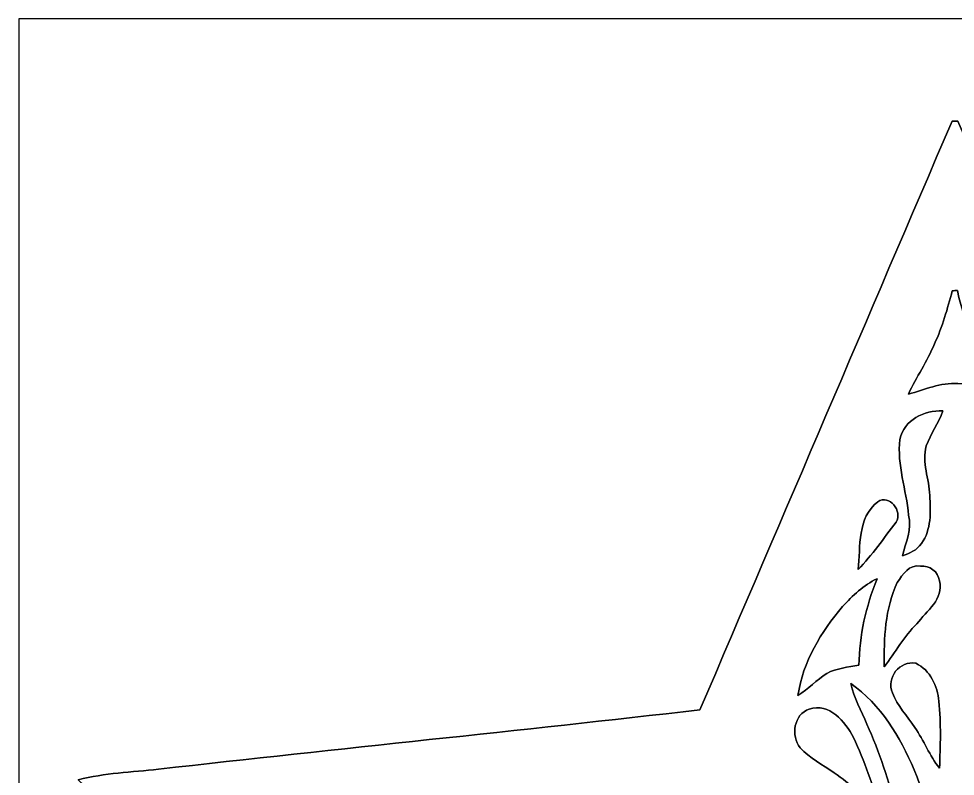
# Model space of a CAD drawing. Header units: centimetres. Extents: x -16.8 to 16.8, y -16.7 to 16.7.
# Drawn here: x -16.77 to 0.01, y 3.1 to 16.67 of the extents above; entities that cross this region are included whole.
import ezdxf

# ---------------------------------------------------------------- set-up
doc = ezdxf.new("R2010")
doc.units = ezdxf.units.CM
doc.header["$MEASUREMENT"] = 0
doc.layers.add('Layer 1', color=7, linetype='Continuous')

msp = doc.modelspace()

# ---------------------------------------------------------------- linework, layer by layer
at = {"layer": 'Layer 1', "color": 7}
for points, knots in [([(-16.77458, 16.66875), (-16.77458, 16.66875), (16.77458, 16.66875), (16.77458, 16.66875), (16.77458, 16.66875), (16.77458, 16.66875), (16.77458, -16.66875), (16.77458, -16.66875), (16.77458, -16.66875), (16.77458, -16.66875), (-16.77458, -16.66875), (-16.77458, -16.66875), (-16.77458, -16.66875), (-16.77458, -16.66875), (-16.77458, 16.66875), (-16.77458, 16.66875), (-16.77458, 16.66875), (-16.77458, 16.66875), (-16.77458, 16.66875), (-16.77458, 16.66875)], [0, 0, 0, 0, 0.16666667, 0.16666667, 0.16666667, 0.16666667, 0.33333333, 0.33333333, 0.33333333, 0.33333333, 0.5, 0.5, 0.5, 0.5, 0.66666667, 0.66666667, 0.66666667, 0.66666667, 1, 1, 1, 1]), ([(-0.05186, 14.8336), (-1.55893, 11.31958), (-3.06246, 7.8038), (-4.56918, 4.28942), (-4.56918, 4.28942), (-7.79992, 3.91583), (-11.0363, 3.59198), (-14.2681, 3.22651), (-14.2681, 3.22651), (-14.74893, 3.17183), (-15.23753, 3.15913), (-15.70778, 3.03495), (-15.70778, 3.03495), (-14.58489, 1.95474), (-13.42496, 0.91334), (-12.29713, -0.16193), (-12.29713, -0.16193), (-10.71598, -1.62631), (-9.15035, -3.10727), (-7.56779, -4.56988), (-7.56779, -4.56988), (-7.48947, -4.63938), (-7.38011, -4.73393), (-7.41821, -4.85387), (-7.41821, -4.85387), (-7.96431, -7.47536), (-8.48995, -10.10144), (-9.03746, -12.72293), (-9.03746, -12.72293), (-9.26042, -13.8557), (-9.51618, -14.98247), (-9.72079, -16.11877), (-9.72079, -16.11877), (-8.77464, -15.62029), (-7.88388, -15.02551), (-6.96031, -14.48788), (-6.96031, -14.48788), (-4.74592, -13.1639), (-2.53189, -11.83922), (-0.3242, -10.50431), (-0.3242, -10.50431), (-0.21519, -10.44998), (-0.10936, -10.36602), (0.01517, -10.35791), (0.01517, -10.35791), (0.24553, -10.43764), (0.44626, -10.58086), (0.65511, -10.70363), (0.65511, -10.70363), (2.70193, -11.93976), (4.75368, -13.16743), (6.80473, -14.39616), (6.80473, -14.39616), (7.78157, -14.96131), (8.72031, -15.59207), (9.71938, -16.11842), (9.71938, -16.11842), (9.56804, -15.25834), (9.36872, -14.40744), (9.20609, -13.54949), (9.20609, -13.54949), (8.59896, -10.61685), (8.00171, -7.68244), (7.3974, -4.74945), (7.3974, -4.74945), (9.28229, -2.96545), (11.1887, -1.20509), (13.08029, 0.57185), (13.08029, 0.57185), (13.95166, 1.39771), (14.85089, 2.19428), (15.70708, 3.0353), (15.70708, 3.0353), (15.36982, 3.15278), (15.00928, 3.15701), (14.65827, 3.1937), (14.65827, 3.1937), (11.29594, 3.56623), (7.93256, 3.92642), (4.56918, 4.28942), (4.56918, 4.28942), (3.06176, 7.8038), (1.56281, 11.32099), (0.05186, 14.8336), (0.05186, 14.8336), (0.02575, 14.8336), (-0.02611, 14.8336), (-0.05186, 14.8336)], [0, 0, 0, 0, 0.04347826, 0.04347826, 0.04347826, 0.04347826, 0.08695652, 0.08695652, 0.08695652, 0.08695652, 0.13043478, 0.13043478, 0.13043478, 0.13043478, 0.17391304, 0.17391304, 0.17391304, 0.17391304, 0.2173913, 0.2173913, 0.2173913, 0.2173913, 0.26086957, 0.26086957, 0.26086957, 0.26086957, 0.30434783, 0.30434783, 0.30434783, 0.30434783, 0.34782609, 0.34782609, 0.34782609, 0.34782609, 0.39130435, 0.39130435, 0.39130435, 0.39130435, 0.43478261, 0.43478261, 0.43478261, 0.43478261, 0.47826087, 0.47826087, 0.47826087, 0.47826087, 0.52173913, 0.52173913, 0.52173913, 0.52173913, 0.56521739, 0.56521739, 0.56521739, 0.56521739, 0.60869565, 0.60869565, 0.60869565, 0.60869565, 0.65217391, 0.65217391, 0.65217391, 0.65217391, 0.69565217, 0.69565217, 0.69565217, 0.69565217, 0.73913043, 0.73913043, 0.73913043, 0.73913043, 0.7826087, 0.7826087, 0.7826087, 0.7826087, 0.82608696, 0.82608696, 0.82608696, 0.82608696, 0.86956522, 0.86956522, 0.86956522, 0.86956522, 0.91304348, 0.91304348, 0.91304348, 0.91304348, 1, 1, 1, 1]), ([(-0.04798, 11.79759), (-0.02505, 11.79759), (0.02152, 11.79795), (0.04445, 11.79795), (0.04445, 11.79795), (0.17851, 11.13014), (0.51717, 10.53677), (0.83185, 9.94304), (0.83185, 9.94304), (0.57362, 10.0143), (0.32491, 10.13672), (0.05151, 10.13319), (0.05151, 10.13319), (-0.25753, 10.15788), (-0.54293, 10.02453), (-0.83326, 9.94375), (-0.83326, 9.94375), (-0.68898, 10.25066), (-0.49636, 10.53253), (-0.36654, 10.84651), (-0.36654, 10.84651), (-0.22331, 11.15025), (-0.13229, 11.47374), (-0.04798, 11.79759)], [0, 0, 0, 0, 0.14285714, 0.14285714, 0.14285714, 0.14285714, 0.28571429, 0.28571429, 0.28571429, 0.28571429, 0.42857143, 0.42857143, 0.42857143, 0.42857143, 0.57142857, 0.57142857, 0.57142857, 0.57142857, 0.71428571, 0.71428571, 0.71428571, 0.71428571, 1, 1, 1, 1]), ([(-0.98778, 9.13342), (-0.91123, 9.48655), (-0.55069, 9.65306), (-0.21731, 9.64565), (-0.21731, 9.64565), (-0.29386, 9.42587), (-0.43462, 9.23502), (-0.51259, 9.01559), (-0.51259, 9.01559), (-0.59619, 8.71855), (-0.45967, 8.42645), (-0.45014, 8.12976), (-0.45014, 8.12976), (-0.43427, 7.84119), (-0.42086, 7.51311), (-0.60008, 7.26652), (-0.60008, 7.26652), (-0.68016, 7.15081), (-0.81174, 7.09119), (-0.94015, 7.04674), (-0.94015, 7.04674), (-0.88512, 7.28698), (-0.76553, 7.52581), (-0.82938, 7.77769), (-0.82938, 7.77769), (-0.87383, 8.22995), (-1.03823, 8.67516), (-0.98778, 9.13342)], [0, 0, 0, 0, 0.125, 0.125, 0.125, 0.125, 0.25, 0.25, 0.25, 0.25, 0.375, 0.375, 0.375, 0.375, 0.5, 0.5, 0.5, 0.5, 0.625, 0.625, 0.625, 0.625, 0.75, 0.75, 0.75, 0.75, 1, 1, 1, 1]), ([(-1.38254, 8.01546), (-1.17616, 8.16292), (-0.93028, 7.8419), (-1.05551, 7.65104), (-1.05551, 7.65104), (-1.27282, 7.36177), (-1.48519, 7.06367), (-1.73461, 6.80085), (-1.73461, 6.80085), (-1.68945, 7.21431), (-1.75331, 7.7283), (-1.38254, 8.01546)], [0, 0, 0, 0, 0.25, 0.25, 0.25, 0.25, 0.5, 0.5, 0.5, 0.5, 1, 1, 1, 1]), ([(-1.03258, 6.5726), (-0.93804, 6.71301), (-0.81774, 6.89927), (-0.6156, 6.86364), (-0.6156, 6.86364), (-0.45685, 6.88269), (-0.29633, 6.75993), (-0.27869, 6.59977), (-0.27869, 6.59977), (-0.18733, 6.27592), (-0.51435, 6.05719), (-0.68051, 5.83106), (-0.68051, 5.83106), (-0.91369, 5.60458), (-1.06856, 5.31742), (-1.26506, 5.06236), (-1.26506, 5.06236), (-1.27741, 5.57248), (-1.25201, 6.10306), (-1.03258, 6.5726)], [0, 0, 0, 0, 0.16666667, 0.16666667, 0.16666667, 0.16666667, 0.33333333, 0.33333333, 0.33333333, 0.33333333, 0.5, 0.5, 0.5, 0.5, 0.66666667, 0.66666667, 0.66666667, 0.66666667, 1, 1, 1, 1]), ([(-2.0126, 6.1401), (-1.83339, 6.33448), (-1.63654, 6.52321), (-1.39488, 6.63751), (-1.39488, 6.63751), (-1.59526, 6.14468), (-1.71133, 5.62081), (-1.72085, 5.08776), (-1.72085, 5.08776), (-1.91488, 5.05495), (-2.11984, 5.03343), (-2.29729, 4.94277), (-2.29729, 4.94277), (-2.47756, 4.82282), (-2.62643, 4.66125), (-2.81199, 4.54836), (-2.81199, 4.54836), (-2.72415, 5.1495), (-2.39924, 5.68396), (-2.0126, 6.1401)], [0, 0, 0, 0, 0.16666667, 0.16666667, 0.16666667, 0.16666667, 0.33333333, 0.33333333, 0.33333333, 0.33333333, 0.5, 0.5, 0.5, 0.5, 0.66666667, 0.66666667, 0.66666667, 0.66666667, 1, 1, 1, 1]), ([(-1.12007, 4.59387), (-1.2386, 4.85881), (-0.98637, 5.18125), (-0.70062, 5.12269), (-0.70062, 5.12269), (-0.44168, 4.99992), (-0.31044, 4.71558), (-0.28646, 4.44183), (-0.28646, 4.44183), (-0.24659, 4.04389), (-0.26141, 3.64278), (-0.27517, 3.24379), (-0.27517, 3.24379), (-0.4572, 3.46498), (-0.5528, 3.74156), (-0.72073, 3.97228), (-0.72073, 3.97228), (-0.85408, 4.17795), (-1.03188, 4.36245), (-1.12007, 4.59387)], [0, 0, 0, 0, 0.16666667, 0.16666667, 0.16666667, 0.16666667, 0.33333333, 0.33333333, 0.33333333, 0.33333333, 0.5, 0.5, 0.5, 0.5, 0.66666667, 0.66666667, 0.66666667, 0.66666667, 1, 1, 1, 1]), ([(-1.86373, 4.75862), (-1.32997, 4.38468), (-0.98002, 3.80788), (-0.73272, 3.21663), (-0.73272, 3.21663), (-0.42968, 2.50896), (-0.34149, 1.73108), (-0.30762, 0.96873), (-0.30762, 0.96873), (-0.3108, 0.50483), (-0.29104, -0.02928), (-0.62759, -0.39688), (-0.62759, -0.39688), (-0.78387, -0.50094), (-0.98143, -0.32561), (-1.01953, -0.17251), (-1.01953, -0.17251), (-1.18569, 0.70414), (-0.90276, 1.59738), (-1.05339, 2.47579), (-1.05339, 2.47579), (-1.1744, 3.01096), (-1.35608, 3.53166), (-1.57586, 4.03401), (-1.57586, 4.03401), (-1.67675, 4.2732), (-1.81328, 4.50074), (-1.86373, 4.75862)], [0, 0, 0, 0, 0.125, 0.125, 0.125, 0.125, 0.25, 0.25, 0.25, 0.25, 0.375, 0.375, 0.375, 0.375, 0.5, 0.5, 0.5, 0.5, 0.625, 0.625, 0.625, 0.625, 0.75, 0.75, 0.75, 0.75, 1, 1, 1, 1]), ([(-2.61091, 4.30283), (-2.24896, 4.42348), (-1.96709, 4.07494), (-1.81681, 3.79342), (-1.81681, 3.79342), (-1.62983, 3.37291), (-1.44956, 2.93793), (-1.3649, 2.4832), (-1.3649, 2.4832), (-1.63865, 2.70122), (-1.86761, 2.97215), (-2.16535, 3.16018), (-2.16535, 3.16018), (-2.37102, 3.30694), (-2.60033, 3.42406), (-2.77566, 3.60927), (-2.77566, 3.60927), (-2.94287, 3.82164), (-2.88784, 4.21181), (-2.61091, 4.30283)], [0, 0, 0, 0, 0.16666667, 0.16666667, 0.16666667, 0.16666667, 0.33333333, 0.33333333, 0.33333333, 0.33333333, 0.5, 0.5, 0.5, 0.5, 0.66666667, 0.66666667, 0.66666667, 0.66666667, 1, 1, 1, 1])]:
    msp.add_open_spline(points, degree=3, knots=knots, dxfattribs=at)
at = {"layer": 'Layer 1', "color": 251}
for points, knots in [([(-0.05186, 14.8336), (-0.02611, 14.8336), (0.02575, 14.8336), (0.05186, 14.8336), (0.05186, 14.8336), (1.56281, 11.32099), (3.06176, 7.8038), (4.56918, 4.28942), (4.56918, 4.28942), (7.93256, 3.92642), (11.29594, 3.56623), (14.65827, 3.1937), (14.65827, 3.1937), (15.00928, 3.15701), (15.36982, 3.15278), (15.70708, 3.0353), (15.70708, 3.0353), (14.85089, 2.19428), (13.95166, 1.39771), (13.08029, 0.57185), (13.08029, 0.57185), (11.1887, -1.20509), (9.28229, -2.96545), (7.3974, -4.74945), (7.3974, -4.74945), (8.00171, -7.68244), (8.59896, -10.61685), (9.20609, -13.54949), (9.20609, -13.54949), (9.36872, -14.40744), (9.56804, -15.25834), (9.71938, -16.11842), (9.71938, -16.11842), (8.72031, -15.59207), (7.78157, -14.96131), (6.80473, -14.39616), (6.80473, -14.39616), (4.75368, -13.16743), (2.70193, -11.93976), (0.65511, -10.70363), (0.65511, -10.70363), (0.44626, -10.58086), (0.24553, -10.43764), (0.01517, -10.35791), (0.01517, -10.35791), (-0.10936, -10.36602), (-0.21519, -10.44998), (-0.3242, -10.50431), (-0.3242, -10.50431), (-2.53189, -11.83922), (-4.74592, -13.1639), (-6.96031, -14.48788), (-6.96031, -14.48788), (-7.88388, -15.02551), (-8.77464, -15.62029), (-9.72079, -16.11877), (-9.72079, -16.11877), (-9.51618, -14.98247), (-9.26042, -13.8557), (-9.03746, -12.72293), (-9.03746, -12.72293), (-8.48995, -10.10144), (-7.96431, -7.47536), (-7.41821, -4.85387), (-7.41821, -4.85387), (-7.38011, -4.73393), (-7.48947, -4.63938), (-7.56779, -4.56988), (-7.56779, -4.56988), (-9.15035, -3.10727), (-10.71598, -1.62631), (-12.29713, -0.16193), (-12.29713, -0.16193), (-13.42496, 0.91334), (-14.58489, 1.95474), (-15.70778, 3.03495), (-15.70778, 3.03495), (-15.23753, 3.15913), (-14.74893, 3.17183), (-14.2681, 3.22651), (-14.2681, 3.22651), (-11.0363, 3.59198), (-7.79992, 3.91583), (-4.56918, 4.28942), (-4.56918, 4.28942), (-3.06246, 7.8038), (-1.55893, 11.31958), (-0.05186, 14.8336), (-0.05186, 14.8336), (-0.05186, 14.8336), (-0.05186, 14.8336), (-0.05186, 14.8336)], [0, 0, 0, 0, 0.04166667, 0.04166667, 0.04166667, 0.04166667, 0.08333333, 0.08333333, 0.08333333, 0.08333333, 0.125, 0.125, 0.125, 0.125, 0.16666667, 0.16666667, 0.16666667, 0.16666667, 0.20833333, 0.20833333, 0.20833333, 0.20833333, 0.25, 0.25, 0.25, 0.25, 0.29166667, 0.29166667, 0.29166667, 0.29166667, 0.33333333, 0.33333333, 0.33333333, 0.33333333, 0.375, 0.375, 0.375, 0.375, 0.41666667, 0.41666667, 0.41666667, 0.41666667, 0.45833333, 0.45833333, 0.45833333, 0.45833333, 0.5, 0.5, 0.5, 0.5, 0.54166667, 0.54166667, 0.54166667, 0.54166667, 0.58333333, 0.58333333, 0.58333333, 0.58333333, 0.625, 0.625, 0.625, 0.625, 0.66666667, 0.66666667, 0.66666667, 0.66666667, 0.70833333, 0.70833333, 0.70833333, 0.70833333, 0.75, 0.75, 0.75, 0.75, 0.79166667, 0.79166667, 0.79166667, 0.79166667, 0.83333333, 0.83333333, 0.83333333, 0.83333333, 0.875, 0.875, 0.875, 0.875, 0.91666667, 0.91666667, 0.91666667, 0.91666667, 1, 1, 1, 1]), ([(-0.04798, 11.79759), (-0.13229, 11.47374), (-0.22331, 11.15025), (-0.36654, 10.84651), (-0.36654, 10.84651), (-0.49636, 10.53253), (-0.68898, 10.25066), (-0.83326, 9.94375), (-0.83326, 9.94375), (-0.54293, 10.02453), (-0.25753, 10.15788), (0.05151, 10.13319), (0.05151, 10.13319), (0.32491, 10.13672), (0.57362, 10.0143), (0.83185, 9.94304), (0.83185, 9.94304), (0.51717, 10.53677), (0.17851, 11.13014), (0.04445, 11.79795), (0.04445, 11.79795), (0.02152, 11.79795), (-0.02505, 11.79759), (-0.04798, 11.79759), (-0.04798, 11.79759), (-0.04798, 11.79759), (-0.04798, 11.79759), (-0.04798, 11.79759)], [0, 0, 0, 0, 0.125, 0.125, 0.125, 0.125, 0.25, 0.25, 0.25, 0.25, 0.375, 0.375, 0.375, 0.375, 0.5, 0.5, 0.5, 0.5, 0.625, 0.625, 0.625, 0.625, 0.75, 0.75, 0.75, 0.75, 1, 1, 1, 1]), ([(-0.98778, 9.13342), (-1.03823, 8.67516), (-0.87383, 8.22995), (-0.82938, 7.77769), (-0.82938, 7.77769), (-0.76553, 7.52581), (-0.88512, 7.28698), (-0.94015, 7.04674), (-0.94015, 7.04674), (-0.81174, 7.09119), (-0.68016, 7.15081), (-0.60008, 7.26652), (-0.60008, 7.26652), (-0.42086, 7.51311), (-0.43427, 7.84119), (-0.45014, 8.12976), (-0.45014, 8.12976), (-0.45967, 8.42645), (-0.59619, 8.71855), (-0.51259, 9.01559), (-0.51259, 9.01559), (-0.43462, 9.23502), (-0.29386, 9.42587), (-0.21731, 9.64565), (-0.21731, 9.64565), (-0.55069, 9.65306), (-0.91123, 9.48655), (-0.98778, 9.13342), (-0.98778, 9.13342), (-0.98778, 9.13342), (-0.98778, 9.13342), (-0.98778, 9.13342)], [0, 0, 0, 0, 0.11111111, 0.11111111, 0.11111111, 0.11111111, 0.22222222, 0.22222222, 0.22222222, 0.22222222, 0.33333333, 0.33333333, 0.33333333, 0.33333333, 0.44444444, 0.44444444, 0.44444444, 0.44444444, 0.55555556, 0.55555556, 0.55555556, 0.55555556, 0.66666667, 0.66666667, 0.66666667, 0.66666667, 0.77777778, 0.77777778, 0.77777778, 0.77777778, 1, 1, 1, 1]), ([(-1.38254, 8.01546), (-1.75331, 7.7283), (-1.68945, 7.21431), (-1.73461, 6.80085), (-1.73461, 6.80085), (-1.48519, 7.06367), (-1.27282, 7.36177), (-1.05551, 7.65104), (-1.05551, 7.65104), (-0.93028, 7.8419), (-1.17616, 8.16292), (-1.38254, 8.01546), (-1.38254, 8.01546), (-1.38254, 8.01546), (-1.38254, 8.01546), (-1.38254, 8.01546)], [0, 0, 0, 0, 0.2, 0.2, 0.2, 0.2, 0.4, 0.4, 0.4, 0.4, 0.6, 0.6, 0.6, 0.6, 1, 1, 1, 1]), ([(-1.03258, 6.5726), (-1.25201, 6.10306), (-1.27741, 5.57248), (-1.26506, 5.06236), (-1.26506, 5.06236), (-1.06856, 5.31742), (-0.91369, 5.60458), (-0.68051, 5.83106), (-0.68051, 5.83106), (-0.51435, 6.05719), (-0.18733, 6.27592), (-0.27869, 6.59977), (-0.27869, 6.59977), (-0.29633, 6.75993), (-0.45685, 6.88269), (-0.6156, 6.86364), (-0.6156, 6.86364), (-0.81774, 6.89927), (-0.93804, 6.71301), (-1.03258, 6.5726), (-1.03258, 6.5726), (-1.03258, 6.5726), (-1.03258, 6.5726), (-1.03258, 6.5726)], [0, 0, 0, 0, 0.14285714, 0.14285714, 0.14285714, 0.14285714, 0.28571429, 0.28571429, 0.28571429, 0.28571429, 0.42857143, 0.42857143, 0.42857143, 0.42857143, 0.57142857, 0.57142857, 0.57142857, 0.57142857, 0.71428571, 0.71428571, 0.71428571, 0.71428571, 1, 1, 1, 1]), ([(-2.0126, 6.1401), (-2.39924, 5.68396), (-2.72415, 5.1495), (-2.81199, 4.54836), (-2.81199, 4.54836), (-2.62643, 4.66125), (-2.47756, 4.82282), (-2.29729, 4.94277), (-2.29729, 4.94277), (-2.11984, 5.03343), (-1.91488, 5.05495), (-1.72085, 5.08776), (-1.72085, 5.08776), (-1.71133, 5.62081), (-1.59526, 6.14468), (-1.39488, 6.63751), (-1.39488, 6.63751), (-1.63654, 6.52321), (-1.83339, 6.33448), (-2.0126, 6.1401), (-2.0126, 6.1401), (-2.0126, 6.1401), (-2.0126, 6.1401), (-2.0126, 6.1401)], [0, 0, 0, 0, 0.14285714, 0.14285714, 0.14285714, 0.14285714, 0.28571429, 0.28571429, 0.28571429, 0.28571429, 0.42857143, 0.42857143, 0.42857143, 0.42857143, 0.57142857, 0.57142857, 0.57142857, 0.57142857, 0.71428571, 0.71428571, 0.71428571, 0.71428571, 1, 1, 1, 1]), ([(-1.12007, 4.59387), (-1.03188, 4.36245), (-0.85408, 4.17795), (-0.72073, 3.97228), (-0.72073, 3.97228), (-0.5528, 3.74156), (-0.4572, 3.46498), (-0.27517, 3.24379), (-0.27517, 3.24379), (-0.26141, 3.64278), (-0.24659, 4.04389), (-0.28646, 4.44183), (-0.28646, 4.44183), (-0.31044, 4.71558), (-0.44168, 4.99992), (-0.70062, 5.12269), (-0.70062, 5.12269), (-0.98637, 5.18125), (-1.2386, 4.85881), (-1.12007, 4.59387), (-1.12007, 4.59387), (-1.12007, 4.59387), (-1.12007, 4.59387), (-1.12007, 4.59387)], [0, 0, 0, 0, 0.14285714, 0.14285714, 0.14285714, 0.14285714, 0.28571429, 0.28571429, 0.28571429, 0.28571429, 0.42857143, 0.42857143, 0.42857143, 0.42857143, 0.57142857, 0.57142857, 0.57142857, 0.57142857, 0.71428571, 0.71428571, 0.71428571, 0.71428571, 1, 1, 1, 1]), ([(-1.86373, 4.75862), (-1.81328, 4.50074), (-1.67675, 4.2732), (-1.57586, 4.03401), (-1.57586, 4.03401), (-1.35608, 3.53166), (-1.1744, 3.01096), (-1.05339, 2.47579), (-1.05339, 2.47579), (-0.90276, 1.59738), (-1.18569, 0.70414), (-1.01953, -0.17251), (-1.01953, -0.17251), (-0.98143, -0.32561), (-0.78387, -0.50094), (-0.62759, -0.39688), (-0.62759, -0.39688), (-0.29104, -0.02928), (-0.3108, 0.50483), (-0.30762, 0.96873), (-0.30762, 0.96873), (-0.34149, 1.73108), (-0.42968, 2.50896), (-0.73272, 3.21663), (-0.73272, 3.21663), (-0.98002, 3.80788), (-1.32997, 4.38468), (-1.86373, 4.75862), (-1.86373, 4.75862), (-1.86373, 4.75862), (-1.86373, 4.75862), (-1.86373, 4.75862)], [0, 0, 0, 0, 0.11111111, 0.11111111, 0.11111111, 0.11111111, 0.22222222, 0.22222222, 0.22222222, 0.22222222, 0.33333333, 0.33333333, 0.33333333, 0.33333333, 0.44444444, 0.44444444, 0.44444444, 0.44444444, 0.55555556, 0.55555556, 0.55555556, 0.55555556, 0.66666667, 0.66666667, 0.66666667, 0.66666667, 0.77777778, 0.77777778, 0.77777778, 0.77777778, 1, 1, 1, 1]), ([(-2.61091, 4.30283), (-2.88784, 4.21181), (-2.94287, 3.82164), (-2.77566, 3.60927), (-2.77566, 3.60927), (-2.60033, 3.42406), (-2.37102, 3.30694), (-2.16535, 3.16018), (-2.16535, 3.16018), (-1.86761, 2.97215), (-1.63865, 2.70122), (-1.3649, 2.4832), (-1.3649, 2.4832), (-1.44956, 2.93793), (-1.62983, 3.37291), (-1.81681, 3.79342), (-1.81681, 3.79342), (-1.96709, 4.07494), (-2.24896, 4.42348), (-2.61091, 4.30283), (-2.61091, 4.30283), (-2.61091, 4.30283), (-2.61091, 4.30283), (-2.61091, 4.30283)], [0, 0, 0, 0, 0.14285714, 0.14285714, 0.14285714, 0.14285714, 0.28571429, 0.28571429, 0.28571429, 0.28571429, 0.42857143, 0.42857143, 0.42857143, 0.42857143, 0.57142857, 0.57142857, 0.57142857, 0.57142857, 0.71428571, 0.71428571, 0.71428571, 0.71428571, 1, 1, 1, 1])]:
    msp.add_open_spline(points, degree=3, knots=knots, dxfattribs=at)

doc.saveas('drawing.dxf')
